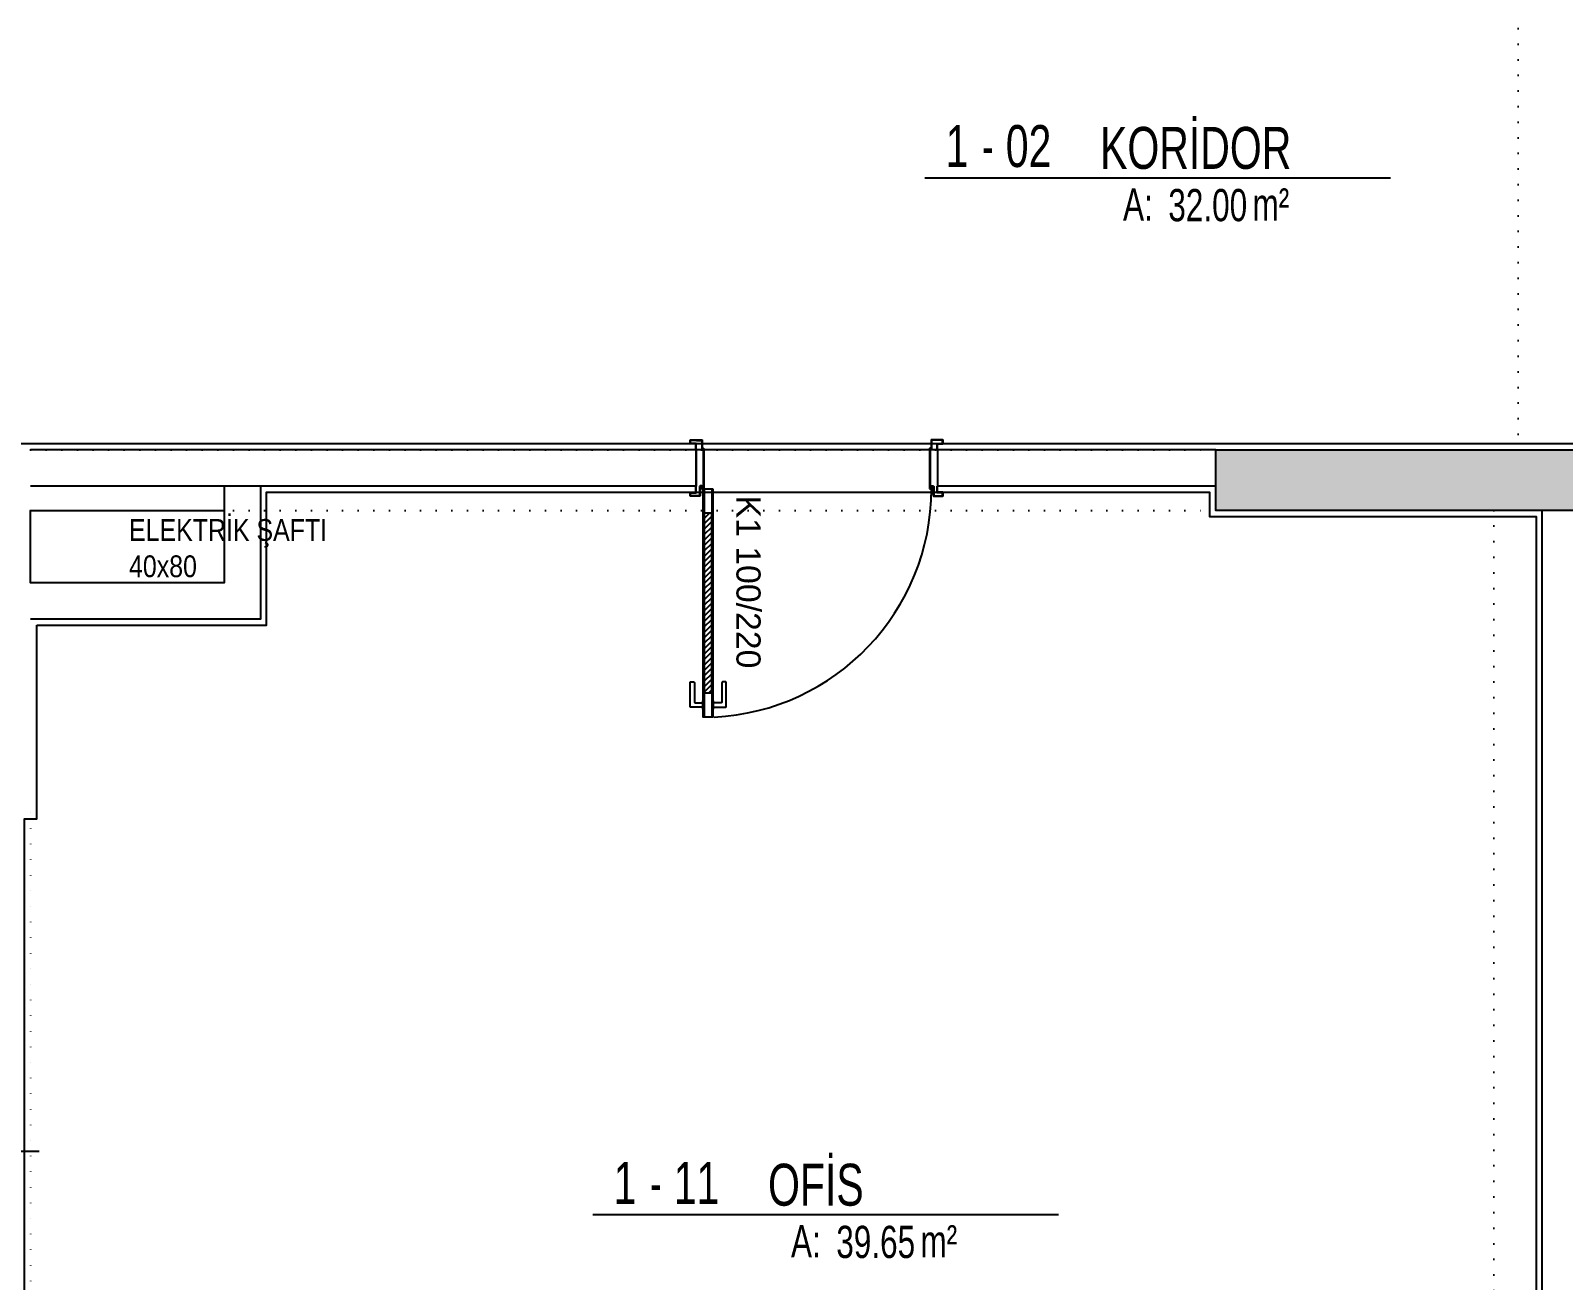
# Model space of a CAD drawing. Header units: inches. Extents: x 21 to 32698, y 13 to 3712.
# Drawn here: x 9357 to 9990, y 1319 to 1835 of the extents above; entities that cross this region are included whole.
import ezdxf
from ezdxf.enums import TextEntityAlignment as Align

# ---------------------------------------------------------------- set-up
doc = ezdxf.new("R2010")
doc.units = ezdxf.units.IN
doc.header["$MEASUREMENT"] = 0
doc.set_wipeout_variables(frame=1)
doc.linetypes.add('DOT', pattern=[6.35, 0, -6.35])
for name, color, linetype, lineweight in [('Z_MİM_-KM-AREA-IDEN', 8, 'Continuous', 25), ('Z_MİM_-KM-BEAM-RAY', 8, 'DOT', 25), ('Z_MİM_-KM-DOOR', 8, 'Continuous', 25), ('Z_MİM_-KM-DOOR-1', 8, 'Continuous', 25), ('Z_MİM_-KM-DOOR-FRAM', 8, 'Continuous', 25), ('Z_MİM_-KM-DOOR-IDEN', 8, 'Continuous', 25), ('Z_MİM_-KM-GLAZ', 8, 'Continuous', 25), ('Z_MİM_-KM-GLAZ-IDEN', 8, 'Continuous', 25), ('Z_MİM_-KM-PATTERN-00', 8, 'Continuous', 25), ('Z_MİM_-KM-PATTERN-STRC', 8, 'Continuous', 25), ('Z_MİM_-KM-SHAFT', 8, 'Continuous', 25), ('Z_MİM_-KM-STRC-CONCRETE', 8, 'Continuous', 25), ('Z_MİM_-KM-TEXT-DETL', 8, 'Continuous', 25), ('Z_MİM_-KM-WALL', 8, 'Continuous', 25), ('Z_MİM_-KM-WALL-PL', 8, 'Continuous', 25), ('Z_MİM_-KM-WALL-PLASTER', 8, 'Continuous', 25)]:
    doc.layers.add(name, color=color, linetype=linetype, lineweight=lineweight)
doc.styles.add('-KM-OLCU', font='ARIALN.TTF')
doc.styles.add('Arial_4', font='arial.ttf', dxfattribs={"height": 10})
doc.styles.add('MAH', font='arial.ttf', dxfattribs={"width": 0.8, "height": 17.5})
doc.styles.add('STYLE1', font='arial.ttf', dxfattribs={"height": 1})

# ---------------------------------------------------------------- blocks, each defined once
blk = doc.blocks.new('*U147')
at = {"layer": 'Z_MİM_-KM-GLAZ-IDEN', "ltscale": 1.5}
blk.add_line((80, 8.52), (80, -88.52), dxfattribs=at)
blk = doc.blocks.new('*U292')
at = {"layer": 'Z_MİM_-KM-PATTERN-00'}
h = blk.add_hatch(dxfattribs=at)
h.set_pattern_fill('ANSI31', color=256, scale=0.5, style=0)
h.set_pattern_definition([(45, (0, 0), (-1.122532, 1.122532), [])])
h.paths.add_polyline_path([(-6.6, 11.1), (-6.6, 85.48), (-3.6, 85.48), (-3.6, 11.1)])
at = {"layer": 'Z_MİM_-KM-DOOR-1'}
for p, q in [((-7.1, 92.21), (-7.28, 92.21)), ((-7.28, 92.21), (-7.28, 88.75)), ((-7.28, 88.75), (-7.1, 88.75)), ((-3.1, 92.21), (-2.92, 92.21)), ((-2.92, 88.75), (-3.1, 88.75)), ((-2.92, 92.21), (-2.92, 88.75)), ((-6.6, 85.48), (-6.6, 11.1)), ((-3.6, 85.48), (-3.6, 11.1))]:
    blk.add_line(p, q, dxfattribs=at)
blk.add_lwpolyline([(-3.6, 95.48), (-3.6, 85.48), (-6.6, 85.48), (-6.6, 95.48)], close=True, dxfattribs=at)
for points in [[(-7.28, 91.39), (-12.29, 91.39, 0.414214), (-12.65, 91.03), (-12.65, 81.29, 0.414214), (-12.29, 80.92), (-11.2, 80.92, 0.414214), (-10.83, 81.29), (-10.83, 89.21, -0.414214), (-10.47, 89.57), (-7.28, 89.57)], [(-2.92, 91.39), (2, 91.39, -0.414214), (2.36, 91.03), (2.36, 81.29, -0.414214), (2, 80.92), (0.91, 80.92, -0.414214), (0.54, 81.29), (0.54, 89.21, 0.414214), (0.18, 89.57), (-2.92, 89.57)]]:
    blk.add_lwpolyline(points, format="xyb", dxfattribs=at)
blk.add_wipeout([(-100, 3.5), (-100, -18.5), (-0.2, -18.7), (-0.2, 3.7)])
for points in [[(-7.1, 1.1), (-7.1, 95.48), (-3.1, 95.48), (-3.1, 1.1)], [(-3.6, 11.1), (-3.6, 1.1), (-6.6, 1.1), (-6.6, 11.1)]]:
    blk.add_lwpolyline(points, close=True, dxfattribs=at)
for points in [[(-100, -15), (-100, -17.5), (-102, -17.5, 0.414214), (-102.3, -17.8), (-102.3, -18.9, 0.414214), (-102, -19.2), (-97.6, -19.2, 0.414214), (-97.3, -18.9), (-97.3, -15.7), (-96.95, -15.7, 0.414214), (-96.7, -15.45), (-96.7, 0.9, 0.414214), (-96.9, 1.1), (-97.48, 1.1, 0.458526), (-97.58, 0.99), (-97.47, 0.21, -0.458526), (-97.57, 0.1), (-98.1, 0.1, -0.414214), (-98.2, 0.2), (-98.2, 3.9, 0.414214), (-98.5, 4.2), (-102, 4.2, 0.414214), (-102.3, 3.9), (-102.3, 2.8, 0.414214), (-102, 2.5), (-101.2, 2.5), (-100, 2.5), (-100, 0), (-100, 0)], [(-99.8, -15), (-99.8, -17.7), (-102, -17.7, 0.414214), (-102.1, -17.8), (-102.1, -18.9, 0.414214), (-102, -19), (-97.6, -19, 0.414214), (-97.5, -18.9), (-97.5, -15.5), (-96.95, -15.5, 0.414214), (-96.9, -15.45), (-96.9, 0.9), (-97.37, 0.9), (-97.27, 0.24, -0.458526), (-97.57, -0.1), (-98.1, -0.1, -0.414214), (-98.4, 0.2), (-98.4, 3.9, 0.414214), (-98.5, 4), (-102, 4, 0.414214), (-102.1, 3.9), (-102.1, 2.8, 0.414214), (-102, 2.7), (-101.2, 2.7), (-99.8, 2.7), (-99.8, 0)], [(0, -15), (0, -17.5), (2, -17.5, -0.414214), (2.3, -17.8), (2.3, -18.9, -0.414214), (2, -19.2), (-2.4, -19.2, -0.414214), (-2.7, -18.9), (-2.7, -15.7), (-3.05, -15.7, -0.414214), (-3.3, -15.45), (-3.3, 0.9, -0.414214), (-3.1, 1.1), (-2.52, 1.1, -0.458526), (-2.42, 0.99), (-2.53, 0.21, 0.458526), (-2.43, 0.1), (-1.9, 0.1, 0.414214), (-1.8, 0.2), (-1.8, 3.9, -0.414214), (-1.5, 4.2), (2, 4.2, -0.414214), (2.3, 3.9), (2.3, 2.8, -0.414214), (2, 2.5), (1.2, 2.5), (0, 2.5), (0, 0), (0, 0)], [(-0.2, -15), (-0.2, -17.7), (2, -17.7, -0.414214), (2.1, -17.8), (2.1, -18.9, -0.414214), (2, -19), (-2.4, -19, -0.414214), (-2.5, -18.9), (-2.5, -15.5), (-3.05, -15.5, -0.414214), (-3.1, -15.45), (-3.1, 0.9), (-2.63, 0.9), (-2.73, 0.24, 0.458526), (-2.43, -0.1), (-1.9, -0.1, 0.414214), (-1.6, 0.2), (-1.6, 3.9, -0.414214), (-1.5, 4), (2, 4, -0.414214), (2.1, 3.9), (2.1, 2.8, -0.414214), (2, 2.7), (1.2, 2.7), (-0.2, 2.7), (-0.2, 0)]]:
    blk.add_lwpolyline(points, format="xyb", dxfattribs=at)
at = {"layer": 'Z_MİM_-KM-DOOR-FRAM', "ltscale": 0.2}
blk.add_arc((-2.92, 1.03), 94.56, 92.83092, 179.85948, dxfattribs=at)
at = {"layer": 'Z_MİM_-KM-WALL'}
for p, q in [((-100, -15), (-100, 0)), ((0, -15), (0, 0))]:
    blk.add_line(p, q, dxfattribs=at)
at = {"layer": 'Z_MİM_-KM-DOOR-IDEN', "color": 7, "insert": (-26.82, 3.88), "char_height": 10, "width": 99.9901, "attachment_point": 1, "rotation": 90, "style": 'STYLE1'}
blk.add_mtext('K1 100/220', dxfattribs=at)
blk = doc.blocks.new('-KM_Kolon-1K')
at = {"layer": 'Z_MİM_-KM-PATTERN-STRC'}
blk.add_hatch(color=256, dxfattribs=at).paths.add_polyline_path([(515, 680), (665, 680), (665, 655), (515, 655)], flags=0)
at = {"layer": 'Z_MİM_-KM-STRC-CONCRETE'}
blk.add_lwpolyline([(515, 680), (665, 680), (665, 655), (515, 655)], close=True, dxfattribs=at)
blk = doc.blocks.new('-KM_Kiriş İzi-1K')
at = {"layer": 'Z_MİM_-KM-BEAM-RAY'}
for p, q in [((640, 880), (640, 680)), ((25, 680), (515, 680)), ((25, 655), (515, 655)), ((630, 655), (630, 45)), ((25, 530), (25, 150))]:
    blk.add_line(p, q, dxfattribs=at)
blk = doc.blocks.new('*U121')
blk.add_line((0, 0), (192.45, 0))
at = {"color": 7, "style": 'MAH', "width": 0.6}
blk.add_text('-', height=17.07, dxfattribs=at).set_placement((25.99, 13.11), align=Align.MIDDLE_CENTER)
at = {"color": 7, "style": 'Arial_4', "width": 0.7}
for s, p in [('A:', (81.91, -17.69)), ('m² ', (135.42, -17.69))]:
    blk.add_text(s, height=13.333, dxfattribs=at).set_placement(p)
for tag, p in [('K', (8.57, 13.11)), ('00', (33.43, 13.11)), ('MAHALADI', (72.42, 12.35))]:
    blk.add_attdef(tag, text='', height=17.33, dxfattribs=at).set_placement(p, align=Align.MIDDLE_LEFT)
blk.add_attdef('27.00', text='', height=13.33, dxfattribs=at).set_placement((133.25, -11.29), align=Align.MIDDLE_RIGHT)

msp = doc.modelspace()

# ---------------------------------------------------------------- linework, layer by layer
at = {"layer": 'Z_MİM_-KM-SHAFT'}
msp.add_lwpolyline([(9356.71, 1637.08), (9436.71, 1637.08), (9436.71, 1607.08), (9356.71, 1607.08)], close=True, dxfattribs=at)
at = {"layer": 'Z_MİM_-KM-WALL'}
for p, q in [((9846.71, 1647.08), (9356.71, 1647.08)), ((9981.71, 1027.08), (9981.71, 1637.08))]:
    msp.add_line(p, q, dxfattribs=at)
at = {"layer": 'Z_MİM_-KM-WALL-PL'}
for points in [[(9436.71, 1647.08), (9436.71, 1607.08), (9356.71, 1607.08)], [(9451.71, 1647.08), (9451.71, 1592.08), (9356.71, 1592.08)]]:
    msp.add_lwpolyline(points, dxfattribs=at)

# ---------------------------------------------------------------- block references
at = {"layer": 'Z_MİM_-KM-AREA-IDEN'}
for p, values in [((9726.48, 1774.56), {'27.00': '32.00', '00': '02', 'K': '1', 'MAHALADI': 'KORİDOR'}), ((9589.19, 1345.95), {'27.00': '39.65', '00': '11', 'K': '1', 'MAHALADI': 'OFİS'})]:
    msp.add_blockref('*U121', p, dxfattribs=at).add_auto_attribs(values)
at = {"layer": 'Z_MİM_-KM-GLAZ', "ltscale": 1.5, "rotation": 270}
msp.add_blockref('*U147', (9351.71, 1452.08), dxfattribs=at)

# ---------------------------------------------------------------- texts
at = {"layer": 'Z_MİM_-KM-TEXT-DETL', "color": 7, "insert": (9397.38, 1633.46), "char_height": 9, "attachment_point": 1, "style": '-KM-OLCU'}
msp.add_mtext_dynamic_manual_height_columns('ELEKTRİK ŞAFTI\\P40x80', width=84.0459, gutter_width=12.5, heights=[0], dxfattribs=at)

# ---------------------------------------------------------------- next in the draw order: block references
at = {"layer": 'Z_MİM_-KM-DOOR', "ltscale": 1.5, "rotation": 180}
msp.add_blockref('*U292', (9631.71, 1647.08), dxfattribs=at)

# ---------------------------------------------------------------- next in the draw order: linework, layer by layer
at = {"layer": 'Z_MİM_-KM-WALL'}
msp.add_line((9846.71, 1662.08), (9356.71, 1662.08), dxfattribs=at)
at = {"layer": 'Z_MİM_-KM-WALL-PLASTER'}
msp.add_lwpolyline([(10644.21, 1352.09), (10644.21, 1664.58), (9036.52, 1664.58)], dxfattribs=at)
msp.add_lwpolyline([(9359.21, 1589.58), (9454.21, 1589.58), (9454.21, 1644.58), (9844.21, 1644.58), (9844.21, 1634.58), (9979.21, 1634.58), (9979.21, 1029.58), (9894.21, 1029.58), (9894.21, 1004.58), (9359.21, 1004.58), (9359.21, 1134.58), (9354.21, 1134.58), (9354.21, 1509.58), (9359.21, 1509.58)], close=True, dxfattribs=at)

# ---------------------------------------------------------------- next in the draw order: block references
at = {"layer": 'Z_MİM_-KM-BEAM-RAY'}
msp.add_blockref('-KM_Kiriş İzi-1K', (9331.71, 982.08), dxfattribs=at)
at = {"layer": 'Z_MİM_-KM-STRC-CONCRETE'}
msp.add_blockref('-KM_Kolon-1K', (9331.71, 982.08), dxfattribs=at)

doc.saveas('drawing.dxf')
